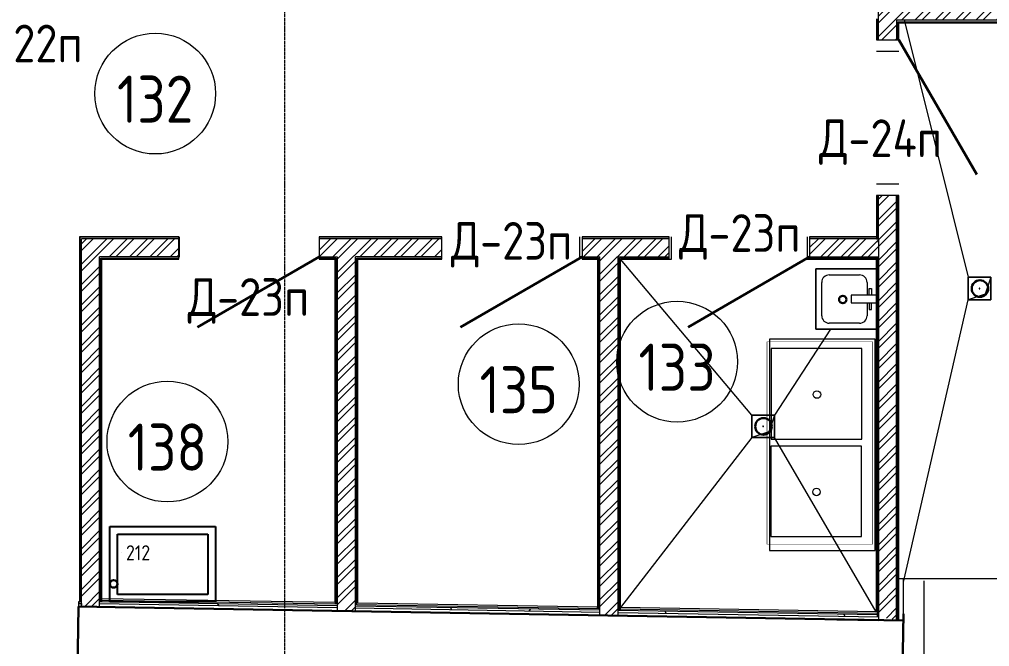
# Model space of a CAD drawing. Header units: millimetres. Extents: x -10178924 to 11692288, y -947381 to 58396.
# Drawn here: x 47092 to 53519, y -55059 to -50903 of the extents above; entities that cross this region are included whole.
import ezdxf
from ezdxf import colors
from ezdxf.entities.mleader import LeaderData, LeaderLine
from ezdxf.math import Vec2, Vec3

# ---------------------------------------------------------------- set-up
doc = ezdxf.new("R2010")
doc.units = ezdxf.units.MM
doc.linetypes.add('ADSK_Линия сетки', pattern=[25, 20, -2.5, 0, -2.5])
doc.linetypes.add('ADSK_Штриховая_ш3 п1_5', pattern=[4.5, 3, -1.5])
for name, color, linetype, lineweight in [('!К3', 30, 'Continuous', 30), ('Аннотация', 7, 'Continuous', 18), ('Двери', 7, 'Continuous', 9), ('Марки дверей', 7, 'Continuous', 20), ('Обобщенные модели', 7, 'Continuous', 18), ('Оборудование', 7, 'Continuous', 18), ('Оси', 253, 'Continuous', 9), ('Перекрытие', 7, 'Continuous', 18), ('Пищ_Спец', 250, 'Continuous', 30), ('Сантехника', 7, 'Continuous', 18), ('Стены внутренние', 7, 'Continuous', 18), ('Стены несущие', 7, 'Continuous', 30), ('Стены отделка', 7, 'Continuous', 30), ('Стены штриховка', 7, 'Continuous', 9), ('ШТРИХОВКА', 252, 'Continuous', 15)]:
    doc.layers.add(name, color=color, linetype=linetype, lineweight=lineweight)
doc.layers.add('Линии', color=7, linetype='Continuous', lineweight=9, true_color=0x00a600)
doc.styles.add('GOST Common', font='GOST_Common.ttf', dxfattribs={"width": 0.9, "height": 350})
doc.styles.add('GOST Common_2', font='GOST_Common.ttf', dxfattribs={"width": 0.9, "height": 250})
pattern_1 = [(0, (0, -66749.99), (406.4, 101.6), [33.528, -271.272, 33.528, -271.272, -1625.6]), (0, (0, -66749.99), (406.4, 101.6), [-609.6, 33.528, -576.072, 33.528, -271.272, -711.2]), (0, (0, -66749.99), (406.4, 101.6), [-1524, 33.528, -169.672, 33.528, -474.472]), (120, (152.4, -66699.19), (-291.18818, 301.15272), [33.528, -271.272, 33.528, -271.272, -1625.6]), (120, (152.4, -66699.19), (-291.18818, 301.15272), [-609.6, 33.528, -576.072, 33.528, -271.272, -711.2]), (120, (152.4, -66699.19), (-291.18818, 301.15272), [-1524, 33.528, -169.672, 33.528, -474.472]), (240, (203.2, -66495.99), (-115.21182, -402.75272), [33.528, -271.272, 33.528, -271.272, -1625.6]), (240, (203.2, -66495.99), (-115.21182, -402.75272), [-609.6, 33.528, -576.072, 33.528, -271.272, -711.2]), (240, (203.2, -66495.99), (-115.21182, -402.75272), [-1524, 33.528, -169.672, 33.528, -474.472])]

# ---------------------------------------------------------------- blocks, each defined once
blk = doc.blocks.new('оси')
at = {"layer": 'Оси', "linetype": 'ADSK_Линия сетки'}
blk.add_line((55350, -2196.5), (55350, 46378), dxfattribs=at)
blk = doc.blocks.new('AC_Дверь_Однопольная_Деревянная - 900х2100Н композитная Д-22п_-6540846-План 1-го этажа')
at = {"layer": 'Двери', "lineweight": 30}
blk.add_line((-465, 75), (340.4, 540), dxfattribs=at)
blk = doc.blocks.new('AC_Дверь_Однопольная_Деревянная - 900х2100Н композитная Д-22п_-V1-План 1-го этажа')
at = {"layer": 'Двери', "lineweight": 30}
blk.add_line((-465, 75), (340.4, 540), dxfattribs=at)
blk = doc.blocks.new('GM_Отверстие прямоугольное _в плите_ - Отверстие-1400855-План 1-го этажа')
at = {"layer": 'Обобщенные модели'}
for p, q in [((-75, -75), (-75, 75)), ((-75, 75), (75, 75)), ((75, 75), (-75, 75)), ((-75, 75), (-75, -75)), ((-37.5, 37.5), (75, 75)), ((75, 75), (75, -75)), ((75, -75), (75, 75)), ((-75, -75), (-37.5, 37.5)), ((75, -75), (-75, -75)), ((-75, -75), (75, -75))]:
    blk.add_line(p, q, dxfattribs=at)
for start, end in [(360, 180), (180, 360), (60, 165), (300, 360), (195, 270)]:
    blk.add_arc((0, 0), 2.5, start, end, dxfattribs=at)
blk = doc.blocks.new('SND_2D_Раковина - 400х400-608087-План 1-го этажа')
at = {"layer": 'Сантехника'}
for p, q in [((-200, 180), (-200, -220)), ((-200, -220), (-200, 180)), ((-70, 150), (-25, 150)), ((-70, 135), (-70, 150)), ((-25, 135), (-70, 135)), ((-25, 180), (-25, 15)), ((25, 15), (25, 180)), ((70, 150), (25, 150)), ((25, 135), (70, 135)), ((70, 135), (70, 150)), ((200, -220), (200, 180)), ((200, 180), (200, -220)), ((-160, -130), (-160, 70)), ((-110, 120), (-25, 120)), ((25, 120), (110, 120)), ((160, 70), (160, -130)), ((-25, 15), (25, 15)), ((110, -180), (-110, -180)), ((-200, -220), (200, -220)), ((200, -220), (-200, -220))]:
    blk.add_line(p, q, dxfattribs=at)
for centre, start, end in [((-110, 70), 90, 180), ((110, 70), 0, 90), ((-110, -130), 180, 270), ((110, -130), 270, 0)]:
    blk.add_arc(centre, 50, start, end, dxfattribs=at)
blk = doc.blocks.new('AC_Дверь_Однопольная_Деревянная - 1000х2100 композит Д24п-6540842-План 1-го этажа')
at = {"layer": 'Двери', "lineweight": 30}
blk.add_line((-515, 75), (377, 590), dxfattribs=at)
blk = doc.blocks.new('1 этаж')
at = {"layer": 'Стены внутренние', "lineweight": 9}
h = blk.add_hatch(dxfattribs=at)
h.set_pattern_fill('FP_12', color=256, style=0, pattern_type=2)
h.set_pattern_definition(pattern_1)
h.paths.add_polyline_path([(49198, -29684.7), (49198, -29669.7), (47653, -29643.6), (47653, -29658.6), (49188.9, -29684.5)])
h = blk.add_hatch(dxfattribs=at)
h.set_pattern_fill('FP_12', color=256, style=0, pattern_type=2)
h.set_pattern_definition(pattern_1)
h.paths.add_polyline_path([(50929, -29714), (50929, -29699), (49357, -29672.5), (49357, -29687.4), (50928.2, -29714)])
h = blk.add_hatch(dxfattribs=at)
h.set_pattern_fill('FP_12', color=256, style=0, pattern_type=2)
h.set_pattern_definition(pattern_1)
h.paths.add_polyline_path([(52774.7, -29745.2), (52775, -29730.2), (51095.2, -29701.8), (51095, -29716.8), (52507.3, -29740.7)])
at = {"layer": 'Стены штриховка'}
h = blk.add_hatch(dxfattribs=at)
h.set_pattern_fill('ANSI32', color=256, scale=10)
h.set_pattern_definition([(45, (-32053.86, -66749.99), (-67.35192, 67.35192), []), (45, (-32008.96, -66749.99), (-67.35192, 67.35192), [])])
h.paths.add_polyline_path([(47623, -27358.3), (48148, -27358.3), (48148, -27238.3), (47503, -27238.3), (47503, -29676), (47623, -29678.1)])
h.paths.add_polyline_path([(49318, -27358.3), (49890.5, -27358.3), (49890.5, -27238.3), (49078, -27238.3), (49078, -27358.3), (49198, -27358.3), (49198, -29704.7), (49318, -29706.7)])
h.paths.add_polyline_path([(51396.7, -27238.3), (50820.5, -27238.3), (50820.5, -27358.3), (50938, -27358.3), (50938, -29734.1), (51058, -29736.2), (51058, -27358.3), (51396.7, -27358.3)])
h.paths.add_polyline_path([(52783, -27238.3), (52771, -27238.3), (52326.7, -27238.3), (52326.7, -27358.3), (52783, -27358.3)])
h.paths.add_polyline_path([(52783, -25921.2), (52903, -25921.2), (52903, -25791.2), (54833.5, -25791.2), (54832.5, -25671.2), (52783, -25671.2)])
h.paths.add_polyline_path([(52903, -26951.2), (52783, -26951.2), (52783, -29745.3), (52783.3, -29745.3), (52903, -29761.9)])
at = {"layer": 'Линии', "color": 7, "linetype": 'ADSK_Штриховая_ш3 п1_5'}
blk.add_line((54319.6, -29491.6), (52918.9, -29491.6), dxfattribs=at)
at = {"layer": 'Линии', "color": 7}
for centre in [(47991.5, -26276.8), (51449, -28052.9), (50399.8, -28201.9), (48072.3, -28582.1)]:
    blk.add_circle(centre, 400, dxfattribs=at)
at = {"layer": 'Перекрытие'}
for p, q in [((52952.8, -25787.1), (53378, -27493.3)), ((48152.1, -27358.3), (48152.1, -27226.3)), ((50805.5, -27358.3), (50805.5, -27226.3)), ((51411.7, -27374.2), (51411.7, -27226.3)), ((52311.7, -27226.3), (52311.7, -27374.2)), ((48148, -27358.3), (48152.1, -27358.3)), ((50820.5, -27358.3), (50805.5, -27358.3)), ((51943.9, -28406.2), (51073.9, -27374.2)), ((51073.9, -27374.2), (51396.7, -27374.2)), ((51396.7, -27374.2), (51411.7, -27374.2)), ((52311.7, -27374.2), (52326.7, -27374.2)), ((52948.9, -29513.3), (53378, -27643.3)), ((52464.5, -27838.1), (52093.9, -28406.2)), ((51943.9, -28556.2), (51073.9, -29682.4)), ((52767.1, -29710.1), (52093.9, -28556.2)), ((53083, -29504.1), (53083, -30210.5))]:
    blk.add_line(p, q, dxfattribs=at)
at = {"layer": 'Стены внутренние'}
blk.add_line((49318, -29706.7), (49323, -29706.8), dxfattribs=at)
at = {"layer": 'Стены несущие'}
for p, q in [((47483.5, -29675.7), (47476, -30115.6)), ((47727, -29679.8), (47483.5, -29675.7)), ((52948.1, -29768.1), (47727, -29679.8)), ((52940.7, -30208.1), (52948.9, -29723.1)), ((52507.3, -29760.7), (52783, -29765.3))]:
    blk.add_line(p, q, dxfattribs=at)
at = {"layer": 'Стены отделка', "lineweight": 9}
for p, q in [((52771, -25781.2), (52771, -25921.2)), ((54834, -25791.2), (52903, -25791.2)), ((52918.9, -25807.1), (54799.2, -25807.1)), ((52918.9, -25921.2), (52918.9, -25807.1)), ((52771, -25921.2), (52918.9, -25921.2)), ((52771, -25995.2), (52918.9, -25995.2)), ((52918.9, -26877.2), (52771, -26877.2)), ((52771, -26951.2), (52771, -27238.3)), ((52918.9, -26951.2), (52771, -26951.2)), ((52903, -29767.9), (52903, -26951.2)), ((52918.9, -29767.6), (52918.9, -26951.2)), ((48148, -27226.3), (47491, -27226.3)), ((47491, -27228.3), (47491, -29643.8)), ((47503, -29676), (47503, -27238.3)), ((48148, -27374.2), (48148, -27226.3)), ((49078, -27226.3), (49078, -27374.2)), ((49890.5, -27226.3), (49078, -27226.3)), ((49890.5, -27374.2), (49890.5, -27226.3)), ((50820.5, -27226.3), (50820.5, -27374.2)), ((51396.7, -27226.3), (50820.5, -27226.3)), ((51396.7, -27374.2), (51396.7, -27226.3)), ((52326.7, -27226.3), (52326.7, -27374.2)), ((52783, -27226.3), (52326.7, -27226.3)), ((52771, -27238.3), (52783, -27238.3)), ((52783, -27238.3), (52783, -27236.2)), ((52783, -27238.3), (52783, -29765.3)), ((47623, -29678.1), (47623, -27358.3)), ((47638.9, -29643.3), (47638.9, -27374.2)), ((47638.9, -27374.2), (48148, -27374.2)), ((49078, -27374.2), (49182.1, -27374.2)), ((49182.1, -27374.2), (49182.1, -29649.4)), ((49198, -27358.3), (49198, -29684.7)), ((49318, -29706.7), (49318, -27358.3)), ((49333.9, -29652.5), (49333.9, -27374.2)), ((49333.9, -27374.2), (49890.5, -27374.2)), ((49357, -27358.3), (49348, -27358.3)), ((50820.5, -27374.2), (50922.1, -27374.2)), ((50922.1, -27374.2), (50922.1, -29678.8)), ((51058, -27358.3), (51396.7, -27358.3)), ((51058, -29736.2), (51058, -27358.3)), ((51396.7, -27366.3), (51067, -27366.3)), ((51073.9, -29701.4), (51073.9, -27374.2)), ((52326.7, -27374.2), (52783, -27374.2)), ((52767.1, -27374.2), (52767.1, -29710.1)), ((52948.9, -29723.1), (52948.9, -29491.6)), ((49182.1, -29649.4), (47638.9, -29623.3)), ((47483.2, -29655.7), (47482.8, -29675.7)), ((47482.8, -29675.7), (49198, -29704.7)), ((47483.4, -29643.7), (47483.2, -29655.7)), ((47491, -29643.8), (47483.4, -29643.7)), ((49198, -29684.7), (47623, -29658.1)), ((50938, -29714.1), (49318, -29686.7)), ((50922.1, -29678.8), (49333.9, -29652)), ((52774, -29710.2), (51073.9, -29681.4)), ((49323, -29706.8), (50938, -29734.1)), ((52783, -29745.3), (51058, -29716.2)), ((51088, -29736.7), (52507.3, -29760.7))]:
    blk.add_line(p, q, dxfattribs=at)
at = {"layer": 'Стены штриховка'}
for p, q in [((52783, -25921.2), (52783, -25581.2)), ((52773, -25781.2), (52773, -25921.2)), ((52903, -25791.2), (52903, -25921.2)), ((52912, -25800.2), (54799.1, -25800.2)), ((52912, -25921.2), (52912, -25800.2)), ((52773, -26951.2), (52773, -27238.3)), ((52783, -27236.2), (52783, -26951.2)), ((52912, -29767.5), (52912, -26951.2)), ((47491, -27226.3), (47491, -27228.3)), ((48148, -27228.3), (47491, -27228.3)), ((47493, -27226.3), (47493, -29645.9)), ((48148, -27238.3), (47503, -27238.3)), ((49890.5, -27228.3), (49078, -27228.3)), ((49890.5, -27238.3), (49078, -27238.3)), ((51396.7, -27228.3), (50820.5, -27228.3)), ((51396.7, -27238.3), (50820.5, -27238.3)), ((52783, -27228.3), (52326.7, -27228.3)), ((52771, -27238.3), (52326.7, -27238.3)), ((52783, -27263.3), (52783, -27238.3)), ((48148, -27358.3), (47623, -27358.3)), ((47632, -29643.2), (47632, -27367.3)), ((47632, -27367.3), (48148, -27367.3)), ((49078, -27358.3), (49198, -27358.3)), ((49078, -27367.3), (49189, -27367.3)), ((49189, -27367.3), (49189, -29660.5)), ((49890.5, -27358.3), (49318, -27358.3)), ((49327, -29663.4), (49327, -27367.3)), ((49327, -27367.3), (49890.5, -27367.3)), ((50820.5, -27358.3), (50938, -27358.3)), ((50820.5, -27367.3), (50929, -27367.3)), ((50929, -27367.3), (50929, -29690)), ((50938, -29734.1), (50938, -27358.3)), ((51067, -29701.3), (51067, -27366.3)), ((52326.7, -27358.3), (52783, -27358.3)), ((52326.7, -27367.3), (52783, -27367.3)), ((52774, -27374.2), (52774, -29745.2)), ((47483.2, -29655.7), (47503, -29656)), ((47493, -29645.9), (47483.3, -29645.7)), ((47503, -29656), (47503, -29666)), ((49198, -29669.7), (47623, -29643.1)), ((49189, -29660.5), (47638.9, -29634.3)), ((49182.1, -29649.4), (49189, -29649.5)), ((49198, -29684.7), (49198, -29704.7)), ((50938, -29699.1), (49318, -29671.7)), ((50929, -29690), (49327, -29662.9)), ((50922.1, -29689.8), (50922.1, -29678.8)), ((52774, -29721.2), (51073.9, -29692.4)), ((52774, -29730.2), (51058, -29701.1))]:
    blk.add_line(p, q, dxfattribs=at)
blk.add_blockref('оси', (-6500.4, -68905))
at = {"layer": 'Двери', "color": 8, "true_color": 0x7f7f7f}
for name, p, rotation in [('AC_Дверь_Однопольная_Деревянная - 1000х2100 композит Д24п-6540842-План 1-го этажа', (52843.9, -26436.2), 270), ('AC_Дверь_Однопольная_Деревянная - 900х2100Н композитная Д-22п_-6540846-План 1-го этажа', (50355.5, -27283.3), 180), ('AC_Дверь_Однопольная_Деревянная - 900х2100Н композитная Д-22п_-6540846-План 1-го этажа', (51861.7, -27283.3), 180)]:
    blk.add_blockref(name, p, dxfattribs=dict(at, rotation=rotation))
at = {"layer": 'Двери', "rotation": 180}
blk.add_blockref('AC_Дверь_Однопольная_Деревянная - 900х2100Н композитная Д-22п_-V1-План 1-го этажа', (48613, -27283.3), dxfattribs=at)
at = {"layer": 'Обобщенные модели', "rotation": 180}
for p in [(53453, -27568.3), (52018.9, -28481.2)]:
    blk.add_blockref('GM_Отверстие прямоугольное _в плите_ - Отверстие-1400855-План 1-го этажа', p, dxfattribs=at)
at = {"layer": 'Сантехника', "rotation": 270}
blk.add_blockref('SND_2D_Раковина - 400х400-608087-План 1-го этажа', (52587.1, -27638.1), dxfattribs=at)
at = {"layer": 'Аннотация', "lineweight": 9, "char_height": 312.5, "width": 520.211, "attachment_point": 5, "line_spacing_factor": 1.022766, "style": 'GOST Common'}
for s, insert in [('132', (47991.5, -26313.7)), ('133', (51449, -28089.8)), ('135', (50399.8, -28238.8)), ('138', (48072.3, -28619.1))]:
    blk.add_mtext(s, dxfattribs=dict(at, insert=insert))
at = {"layer": 'Марки дверей', "lineweight": 9, "char_height": 250, "attachment_point": 5, "line_spacing_factor": 1.022766, "style": 'GOST Common_2'}
for s, insert, width in [('\\pxqc,t1.8,3.6,5.4,7.2,9,10.8,12.6,14.4,16.2,18,19.8,21.6,23.4,25.2,27,28.8,30.6,32.4,34.2,36,37.8,39.6,41.4,43.2,45,46.8,48.6,50.4,52.2,54,55.8,57.6;{Д-22п}', (47110.7, -25970.5), 851.4), ('\\pxqc,t1.8,3.6,5.4,7.2,9,10.8,12.6,14.4,16.2,18,19.8,21.6,23.4,25.2,27,28.8,30.6,32.4,34.2,36,37.8,39.6,41.4,43.2,45,46.8,48.6,50.4,52.2,54,55.8,57.6;Д-24п', (52796.8, -26598.3), 690.3), ('\\pxqc,t1.8,3.6,5.4,7.2,9,10.8,12.6,14.4,16.2,18,19.8,21.6,23.4,25.2,27,28.8,30.6,32.4,34.2,36,37.8,39.6,41.4,43.2,45,46.8,48.6,50.4,52.2,54,55.8,57.6;{Д-23п}', (51864.3, -27226.2), 851.4), ('\\pxqc,t1.8,3.6,5.4,7.2,9,10.8,12.6,14.4,16.2,18,19.8,21.6,23.4,25.2,27,28.8,30.6,32.4,34.2,36,37.8,39.6,41.4,43.2,45,46.8,48.6,50.4,52.2,54,55.8,57.6;{Д-23п}', (50351.8, -27278.2), 851.4), ('\\pxqc,t1.8,3.6,5.4,7.2,9,10.8,12.6,14.4,16.2,18,19.8,21.6,23.4,25.2,27,28.8,30.6,32.4,34.2,36,37.8,39.6,41.4,43.2,45,46.8,48.6,50.4,52.2,54,55.8,57.6;{Д-23п}', (48609.3, -27650.3), 851.4)]:
    blk.add_mtext(s, dxfattribs=dict(at, insert=insert, width=width))
blk = doc.blocks.new('A$C23FE03E6')
at = {"layer": 'Оборудование', "lineweight": 15, "const_width": 3}
blk.add_lwpolyline([(1.5, 1.5), (1.5, 1341.5), (701.5, 1341.5), (701.5, 1.5)], close=True, dxfattribs=at)
at = {"layer": 'Оборудование'}
for points in [[(29.2, 696.5), (629.2, 696.5), (629.2, 1296.5), (29.2, 1296.5)], [(26.4, 50.7), (626.4, 50.7), (626.4, 650.7), (26.4, 650.7)]]:
    blk.add_lwpolyline(points, close=True, dxfattribs=at)
at = {"layer": 'Оборудование', "lineweight": 0}
for centre in [(332, 992.3), (329.2, 346.5)]:
    blk.add_circle(centre, 25, dxfattribs=at)
blk = doc.blocks.new('A$C286c78de')
for p, q in [((0, 700), (500, 700)), ((0, 0), (0, 700)), ((50, 650), (450, 650)), ((50, 50), (50, 650)), ((450, 650), (450, 50)), ((500, 700), (500, 0)), ((500, 0), (0, 0)), ((450, 50), (50, 50))]:
    blk.add_line(p, q)
blk = doc.blocks.new('_Dot')
at = {"color": 0, "linetype": 'ByBlock', "lineweight": -2}
blk.add_line((-0.5, 0), (-1, 0), dxfattribs=at)
at = {"color": 0, "linetype": 'ByBlock', "const_width": 0.5}
blk.add_lwpolyline([(-0.25, 0, 1), (0.25, 0, 1)], format="xyb", close=True, dxfattribs=at)

msp = doc.modelspace()

# ---------------------------------------------------------------- linework, layer by layer
at = {"layer": '!К3'}
for centre, radius in [((53455.4, -52686.9), 55), ((52546.7, -52759), 25), ((52021.3, -53599.8), 55), ((47716, -54643.1), 25)]:
    msp.add_circle(centre, radius, dxfattribs=at)
at = {"layer": 'Оборудование'}
msp.add_lwpolyline([(52761.4, -53021.6), (52061.4, -53021.6), (52061.4, -54421.6), (52761.4, -54421.6), (52761.4, -53021.6)], dxfattribs=at)

# ---------------------------------------------------------------- block references
at = {"rotation": 90}
msp.add_blockref('A$C286c78de', (48391, -54762.9), dxfattribs=at)
at = {"layer": 'Оборудование'}
msp.add_blockref('A$C23FE03E6', (52043.4, -54380.8), dxfattribs=at)
at = {"layer": 'ШТРИХОВКА'}
msp.add_blockref('1 этаж', (0, -25118), dxfattribs=at)

# ---------------------------------------------------------------- leaders
at = {"layer": 'Пищ_Спец'}
ml = msp.add_multileader_mtext('Standard', dxfattribs=at)
ml.set_content('212', color=256, style='GOST Common')
ml.set_leader_properties(color=256)
ml.set_arrow_properties(name='DOT')
ml.build(insert=Vec2(0, 0))
ml.multileader.update_dxf_attribs({"leader_type": 2, "has_text_frame": 1, "text_right_attachment_type": 6, "dogleg_length": 0.36, "arrow_head_size": 0.18})
ctx = ml.context
ctx.base_point, ctx.char_height, ctx.arrow_head_size, ctx.landing_gap_size, ctx.plane_origin = Vec3(47768, -54437.1), 100, 0.18, 30, Vec3(47505.2, -54864.5)
ctx.right_attachment = 6
notes = []
notes.append((ctx, [(0, (1, 1, 0), (47767.6, -54437.1), (1, 0), 0.36, [(0, [(47768, -54437.1)], 0, [])])]))
ctx.mtext.insert, ctx.mtext.flow_direction = Vec3(47798, -54387.1), 5
for ctx, leaders in notes:
    for number, flags, end, landing, length, lines in leaders:
        leader = LeaderData()
        leader.index, (leader.has_last_leader_line, leader.has_dogleg_vector, leader.attachment_direction) = number, flags
        leader.last_leader_point, leader.dogleg_vector, leader.dogleg_length = Vec3(end), Vec3(landing), length
        for number, points, colour, breaks in lines:
            line = LeaderLine()
            line.index, line.vertices, line.color, line.breaks = number, Vec3.list(points), colors.encode_raw_color(colour), breaks
            leader.lines.append(line)
        ctx.leaders.append(leader)

doc.saveas('drawing.dxf')
